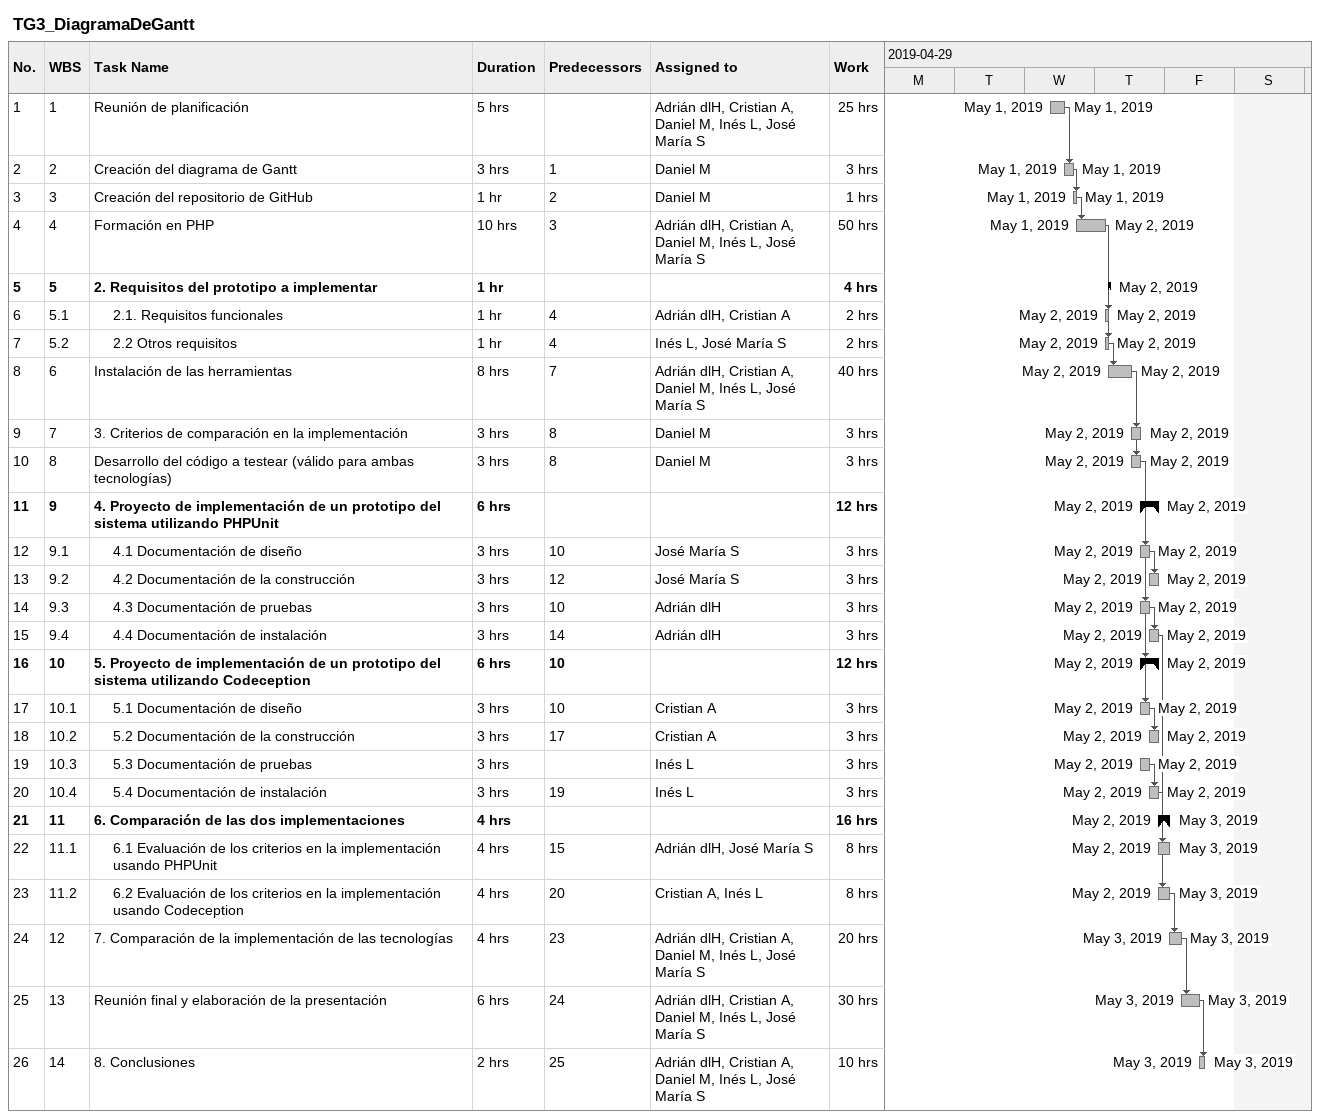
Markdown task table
TG3_DiagramaDeGantt

| ID | WBS | Task | Duration | Start | Finish | Predecessors | Resources | Work (h) |
|---|---|---|---|---|---|---|---|---|
| 1 | 1 | Reunión de planificación | 5h | 2019-05-01 | 2019-05-01 |  | Adrián dlH, Cristian A, Daniel M, Inés L, José María S | 25 |
| 2 | 2 | Creación del diagrama de Gantt | 3h | 2019-05-01 | 2019-05-01 | 1 | Daniel M | 3 |
| 3 | 3 | Creación del repositorio de GitHub | 1h | 2019-05-01 | 2019-05-01 | 2 | Daniel M | 1 |
| 4 | 4 | Formación en PHP | 10h | 2019-05-01 | 2019-05-02 | 3 | Adrián dlH, Cristian A, Daniel M, Inés L, José María S | 50 |
| 5 | 5 | **2. Requisitos del prototipo a implementar** | 1h | 2019-05-02 | 2019-05-02 |  |  | 4 |
| 6 | 5.1 | 2.1. Requisitos funcionales | 1h | 2019-05-02 | 2019-05-02 | 4 | Adrián dlH, Cristian A | 2 |
| 7 | 5.2 | 2.2 Otros requisitos | 1h | 2019-05-02 | 2019-05-02 | 4 | Inés L, José María S | 2 |
| 8 | 6 | Instalación de las herramientas | 8h | 2019-05-02 | 2019-05-02 | 7 | Adrián dlH, Cristian A, Daniel M, Inés L, José María S | 40 |
| 9 | 7 | 3. Criterios de comparación en la implementación | 3h | 2019-05-02 | 2019-05-02 | 8 | Daniel M | 3 |
| 10 | 8 | Desarrollo del código a testear (válido para ambas tecnologías) | 3h | 2019-05-02 | 2019-05-02 | 8 | Daniel M | 3 |
| 11 | 9 | **4. Proyecto de implementación de un prototipo del sistema utilizando PHPUnit** | 6h | 2019-05-02 | 2019-05-02 |  |  | 12 |
| 12 | 9.1 | 4.1 Documentación de diseño | 3h | 2019-05-02 | 2019-05-02 | 10 | José María S | 3 |
| 13 | 9.2 | 4.2 Documentación de la construcción | 3h | 2019-05-02 | 2019-05-02 | 12 | José María S | 3 |
| 14 | 9.3 | 4.3 Documentación de pruebas | 3h | 2019-05-02 | 2019-05-02 | 10 | Adrián dlH | 3 |
| 15 | 9.4 | 4.4 Documentación de instalación | 3h | 2019-05-02 | 2019-05-02 | 14 | Adrián dlH | 3 |
| 16 | 10 | **5. Proyecto de implementación de un prototipo del sistema utilizando Codeception** | 6h | 2019-05-02 | 2019-05-02 | 10 |  | 12 |
| 17 | 10.1 | 5.1 Documentación de diseño | 3h | 2019-05-02 | 2019-05-02 | 10 | Cristian A | 3 |
| 18 | 10.2 | 5.2 Documentación de la construcción | 3h | 2019-05-02 | 2019-05-02 | 17 | Cristian A | 3 |
| 19 | 10.3 | 5.3 Documentación de pruebas | 3h | 2019-05-02 | 2019-05-02 |  | Inés L | 3 |
| 20 | 10.4 | 5.4 Documentación de instalación | 3h | 2019-05-02 | 2019-05-02 | 19 | Inés L | 3 |
| 21 | 11 | **6. Comparación de las dos implementaciones** | 4h | 2019-05-02 | 2019-05-03 |  |  | 16 |
| 22 | 11.1 | 6.1 Evaluación de los criterios en la implementación usando PHPUnit | 4h | 2019-05-02 | 2019-05-03 | 15 | Adrián dlH, José María S | 8 |
| 23 | 11.2 | 6.2 Evaluación de los criterios en la implementación usando Codeception | 4h | 2019-05-02 | 2019-05-03 | 20 | Cristian A, Inés L | 8 |
| 24 | 12 | 7. Comparación de la implementación de las tecnologías | 4h | 2019-05-03 | 2019-05-03 | 23 | Adrián dlH, Cristian A, Daniel M, Inés L, José María S | 20 |
| 25 | 13 | Reunión final y elaboración de la presentación | 6h | 2019-05-03 | 2019-05-03 | 24 | Adrián dlH, Cristian A, Daniel M, Inés L, José María S | 30 |
| 26 | 14 | 8. Conclusiones | 2h | 2019-05-03 | 2019-05-03 | 25 | Adrián dlH, Cristian A, Daniel M, Inés L, José María S | 10 |
